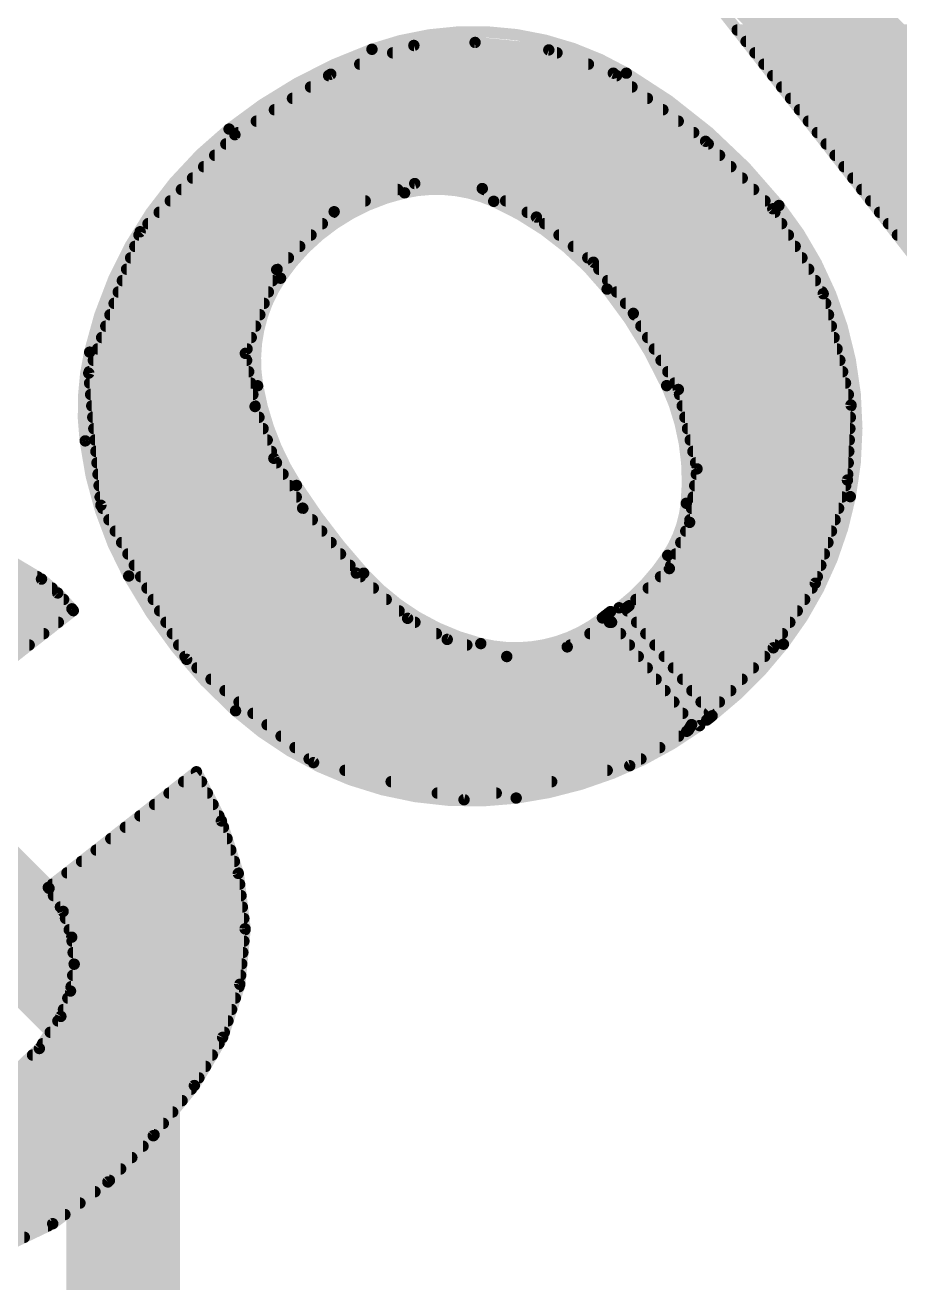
# Model space of a CAD drawing. Extents: x -0.1 to 20.3, y -11.4 to 28.1.
# Drawn here: x 12.685 to 14.635, y 14.478 to 17.283 of the extents above; entities that cross this region are included whole.
import ezdxf

# ---------------------------------------------------------------- set-up
doc = ezdxf.new("R2010")
doc.units = 0
doc.layers.add('1', color=12, linetype='CONTINUOUS')
doc.layers.add('22', color=40, linetype='CONTINUOUS')

msp = doc.modelspace()

# ---------------------------------------------------------------- linework, layer by layer
at = {"layer": '1', "const_width": 0.254}
for points in [[(17.145, 14.605), (11.89, 19.86)], [(12.9032, 15.0368), (9.89, 18.05)], [(12.9032, 2.3368), (12.9032, 15.0368)]]:
    msp.add_lwpolyline(points, dxfattribs=at)
at = {"layer": '1', "const_width": 0.127}
for points in [[(12.9667, 15.0368, 1), (12.8397, 15.0368)], [(12.8583, 14.9919, 1), (12.9481, 15.0817)]]:
    msp.add_lwpolyline(points, format="xyb", dxfattribs=at)
at = {"layer": '22', "const_width": 0.0254}
for points in [[(13.9719, 17.6565), (14.9602, 16.3915)], [(14.2723, 17.272), (14.8202, 17.272)], [(13.5513, 17.2376), (13.3662, 17.1735)], [(13.6878, 17.2443), (13.5513, 17.2376)], [(13.8523, 17.2278), (13.6878, 17.2443)], [(14.2921, 17.2466), (14.8401, 17.2466)], [(13.5041, 17.2212), (13.8704, 17.2212)], [(13.9961, 17.1758), (13.8523, 17.2278)], [(14.312, 17.2212), (14.8599, 17.2212)], [(13.4307, 17.1958), (13.9406, 17.1958)], [(14.3318, 17.1958), (14.8798, 17.1958)], [(13.3662, 17.1735), (13.1523, 17.0386)], [(13.3613, 17.1704), (14.0033, 17.1704)], [(14.2018, 17.0238), (13.9961, 17.1758)], [(14.3516, 17.1704), (14.8996, 17.1704)], [(13.321, 17.145), (14.0377, 17.145)], [(14.3715, 17.145), (14.9191, 17.145)], [(13.2807, 17.1196), (14.0721, 17.1196)], [(14.3913, 17.1196), (14.9371, 17.1196)], [(13.2405, 17.0942), (14.1065, 17.0942)], [(14.4112, 17.0942), (14.9566, 17.0942)], [(13.1599, 17.0434), (14.1753, 17.0434)], [(13.2002, 17.0688), (14.1409, 17.0688)], [(14.431, 17.0688), (14.9875, 17.0688)], [(14.4509, 17.0434), (15.0318, 17.0434)], [(13.1523, 17.0386), (12.9412, 16.8221)], [(13.1322, 17.018), (14.2076, 17.018)], [(14.3516, 16.8734), (14.2018, 17.0238)], [(14.4707, 17.018), (15.1247, 17.018)], [(13.1074, 16.9926), (14.2329, 16.9926)], [(14.4906, 16.9926), (15.7938, 16.9926)], [(13.0827, 16.9672), (14.2582, 16.9672)], [(14.5104, 16.9672), (15.7658, 16.9672)], [(13.0579, 16.9418), (14.2835, 16.9418)], [(13.3737, 16.8668), (13.5533, 16.9297)], [(13.5533, 16.9297), (13.7039, 16.9185)], [(14.5302, 16.9418), (15.7377, 16.9418)], [(13.0331, 16.9164), (13.5153, 16.9164)], [(13.7039, 16.9185), (13.8246, 16.8548)], [(13.7079, 16.9164), (14.3088, 16.9164)], [(14.5501, 16.9164), (15.701, 16.9164)], [(13.0083, 16.891), (13.4428, 16.891)], [(13.756, 16.891), (14.3341, 16.891)], [(14.4641, 16.6839), (14.3516, 16.8734)], [(14.5699, 16.891), (15.6614, 16.891)], [(12.9836, 16.8656), (13.3725, 16.8656)], [(13.2456, 16.7377), (13.3737, 16.8668)], [(13.8041, 16.8656), (14.3562, 16.8656)], [(13.8246, 16.8548), (13.9516, 16.7542)], [(14.5898, 16.8656), (15.6219, 16.8656)], [(12.9412, 16.8221), (12.8264, 16.5069)], [(12.9588, 16.8402), (13.3473, 16.8402)], [(13.843, 16.8402), (14.3713, 16.8402)], [(14.6096, 16.8402), (15.5698, 16.8402)], [(12.9293, 16.7894), (13.2969, 16.7894)], [(12.9385, 16.8148), (13.3221, 16.8148)], [(13.8751, 16.8148), (14.3864, 16.8148)], [(13.9071, 16.7894), (14.4015, 16.7894)], [(14.6295, 16.8148), (15.1461, 16.8148)], [(12.92, 16.764), (13.2717, 16.764)], [(13.9392, 16.764), (14.4165, 16.764)], [(12.9108, 16.7386), (13.2465, 16.7386)], [(13.1757, 16.5509), (13.2456, 16.7377)], [(13.9516, 16.7542), (14.0407, 16.6401)], [(13.9638, 16.7386), (14.4316, 16.7386)], [(12.9015, 16.7132), (13.2364, 16.7132)], [(13.9836, 16.7132), (14.4467, 16.7132)], [(12.8923, 16.6878), (13.2269, 16.6878)], [(14.0034, 16.6878), (14.4618, 16.6878)], [(14.5259, 16.4357), (14.4641, 16.6839)], [(12.883, 16.6624), (13.2174, 16.6624)], [(14.0233, 16.6624), (14.4694, 16.6624)], [(12.8738, 16.637), (13.2079, 16.637)], [(14.0407, 16.6401), (14.1411, 16.4703)], [(14.0426, 16.637), (14.4758, 16.637)], [(12.8645, 16.6116), (13.1984, 16.6116)], [(14.0576, 16.6116), (14.4821, 16.6116)], [(12.8553, 16.5862), (13.1889, 16.5862)], [(14.0726, 16.5862), (14.4884, 16.5862)], [(12.8461, 16.5608), (13.1794, 16.5608)], [(13.1973, 16.4324), (13.1757, 16.5509)], [(14.0876, 16.5608), (14.4948, 16.5608)], [(12.8276, 16.51), (13.1831, 16.51)], [(12.8368, 16.5354), (13.1785, 16.5354)], [(14.1026, 16.5354), (14.5011, 16.5354)], [(14.1177, 16.51), (14.5074, 16.51)], [(12.8264, 16.5069), (12.8536, 16.2122)], [(12.8285, 16.4846), (13.1878, 16.4846)], [(14.1327, 16.4846), (14.5137, 16.4846)], [(12.8308, 16.4592), (13.1924, 16.4592)], [(14.1411, 16.4703), (14.1827, 16.2933)], [(14.1437, 16.4592), (14.5201, 16.4592)], [(12.8332, 16.4338), (13.197, 16.4338)], [(13.2392, 16.3168), (13.1973, 16.4324)], [(14.1497, 16.4338), (14.5258, 16.4338)], [(14.5181, 16.2684), (14.5259, 16.4357)], [(12.8355, 16.4084), (13.206, 16.4084)], [(14.1557, 16.4084), (14.5246, 16.4084)], [(12.8378, 16.383), (13.2152, 16.383)], [(14.1616, 16.383), (14.5235, 16.383)], [(12.8402, 16.3576), (13.2244, 16.3576)], [(14.1676, 16.3576), (14.5223, 16.3576)], [(12.8425, 16.3322), (13.2337, 16.3322)], [(13.3034, 16.2058), (13.2392, 16.3168)], [(14.1736, 16.3322), (14.5211, 16.3322)], [(12.8449, 16.3068), (13.245, 16.3068)], [(14.1827, 16.2933), (14.1662, 16.1741)], [(14.1796, 16.3068), (14.5199, 16.3068)], [(12.8472, 16.2814), (13.2597, 16.2814)], [(12.8496, 16.256), (13.2744, 16.256)], [(14.1776, 16.256), (14.5142, 16.256)], [(14.1811, 16.2814), (14.5187, 16.2814)], [(14.4464, 16.0384), (14.5181, 16.2684)], [(12.8519, 16.2306), (13.2891, 16.2306)], [(14.1741, 16.2306), (14.5063, 16.2306)], [(12.8536, 16.2122), (13.0448, 15.8684)], [(12.8575, 16.2052), (13.3039, 16.2052)], [(13.4231, 16.0609), (13.3034, 16.2058)], [(14.1705, 16.2052), (14.4984, 16.2052)], [(12.8716, 16.1798), (13.3249, 16.1798)], [(14.1662, 16.1741), (14.121, 16.071)], [(14.167, 16.1798), (14.4905, 16.1798)], [(12.8857, 16.1544), (13.3458, 16.1544)], [(14.1576, 16.1544), (14.4825, 16.1544)], [(12.7212, 16.0475), (12.5928, 16.1237)], [(12.8999, 16.129), (13.3668, 16.129)], [(14.1465, 16.129), (14.4746, 16.129)], [(12.914, 16.1036), (13.3878, 16.1036)], [(14.1353, 16.1036), (14.4667, 16.1036)], [(12.9281, 16.0782), (13.4088, 16.0782)], [(13.5374, 15.9599), (13.4231, 16.0609)], [(14.121, 16.071), (14.0312, 15.988)], [(14.1242, 16.0782), (14.4588, 16.0782)], [(11.862, 16.0528), (12.7122, 16.0528)], [(12.7573, 16.0166), (12.7212, 16.0475)], [(12.9422, 16.0528), (13.4322, 16.0528)], [(14.1013, 16.0528), (14.4509, 16.0528)], [(14.3527, 15.8942), (14.4464, 16.0384)], [(11.8258, 16.0274), (12.7447, 16.0274)], [(12.789, 15.9812), (12.7573, 16.0166)], [(12.9564, 16.0274), (13.461, 16.0274)], [(14.0739, 16.0274), (14.4392, 16.0274)], [(11.7685, 15.9766), (12.7913, 15.9766)], [(11.7972, 16.002), (12.7704, 16.002)], [(12.4719, 15.7271), (12.7921, 15.9773)], [(12.7921, 15.9773), (12.789, 15.9812)], [(12.9705, 16.002), (13.4897, 16.002)], [(12.9846, 15.9766), (13.5185, 15.9766)], [(14.009, 15.9834), (14.2044, 15.7332)], [(14.0312, 15.988), (14.0232, 15.9818)], [(14.0232, 15.9818), (14.2101, 15.7506)], [(14.0274, 15.9766), (14.4062, 15.9766)], [(14.0464, 16.002), (14.4227, 16.002)], [(11.7399, 15.9512), (12.7588, 15.9512)], [(12.9987, 15.9512), (13.5538, 15.9512)], [(13.6257, 15.9129), (13.5374, 15.9599)], [(13.9908, 15.9531), (13.8933, 15.8963)], [(13.9898, 15.975), (13.9718, 15.9609)], [(13.9875, 15.9512), (13.9923, 15.9512)], [(14.1884, 15.7208), (13.9898, 15.975)], [(14.1706, 15.7229), (13.9908, 15.9531)], [(14.0479, 15.9512), (14.3897, 15.9512)], [(11.7118, 15.9258), (12.7262, 15.9258)], [(13.0129, 15.9258), (13.6015, 15.9258)], [(13.9439, 15.9258), (14.0121, 15.9258)], [(14.0685, 15.9258), (14.3732, 15.9258)], [(11.6891, 15.9004), (12.6937, 15.9004)], [(13.027, 15.9004), (13.6695, 15.9004)], [(13.7585, 15.8748), (13.6257, 15.9129)], [(13.8933, 15.8963), (13.7585, 15.8748)], [(13.9002, 15.9004), (14.032, 15.9004)], [(14.089, 15.9004), (14.3567, 15.9004)], [(14.2101, 15.7506), (14.3527, 15.8942)], [(13.0411, 15.875), (13.758, 15.875)], [(13.0448, 15.8684), (13.3278, 15.6383)], [(13.7595, 15.875), (14.0518, 15.875)], [(14.1096, 15.875), (14.3336, 15.875)], [(13.0679, 15.8496), (14.0717, 15.8496)], [(14.1301, 15.8496), (14.3084, 15.8496)], [(13.0992, 15.8242), (14.0915, 15.8242)], [(14.1506, 15.8242), (14.2831, 15.8242)], [(13.1304, 15.7988), (14.1113, 15.7988)], [(14.1712, 15.7988), (14.2579, 15.7988)], [(13.1616, 15.7734), (14.1312, 15.7734)], [(14.1917, 15.7734), (14.2327, 15.7734)], [(13.1928, 15.748), (14.151, 15.748)], [(14.1637, 15.7112), (14.1706, 15.7229)], [(14.2044, 15.7332), (14.2164, 15.7426)], [(13.2241, 15.7226), (14.1704, 15.7226)], [(13.2553, 15.6972), (14.1417, 15.6972)], [(14.0327, 15.6313), (14.1597, 15.708)], [(14.1597, 15.708), (14.1637, 15.7112)], [(13.2865, 15.6718), (14.0997, 15.6718)], [(13.3178, 15.6464), (14.0577, 15.6464)], [(13.0666, 15.6178), (12.7363, 15.3598)], [(13.1223, 15.5081), (13.0666, 15.6178)], [(13.3278, 15.6383), (13.6633, 15.5555)], [(13.3978, 15.621), (13.9825, 15.621)], [(13.6633, 15.5555), (14.0327, 15.6313)], [(13.0381, 15.5956), (13.0779, 15.5956)], [(13.5007, 15.5956), (13.8587, 15.5956)], [(13.0056, 15.5702), (13.0908, 15.5702)], [(13.6036, 15.5702), (13.735, 15.5702)], [(12.9731, 15.5448), (13.1037, 15.5448)], [(12.9406, 15.5194), (13.1166, 15.5194)], [(13.1599, 15.391), (13.1223, 15.5081)], [(12.9081, 15.494), (13.1268, 15.494)], [(12.843, 15.4432), (13.1431, 15.4432)], [(12.8756, 15.4686), (13.135, 15.4686)], [(12.8105, 15.4178), (13.1513, 15.4178)], [(12.778, 15.3924), (13.1595, 15.3924)], [(13.1751, 15.2676), (13.1599, 15.391)], [(12.7363, 15.3598), (12.7379, 15.3579)], [(12.7455, 15.367), (13.1629, 15.367)], [(12.7379, 15.3579), (12.7694, 15.3063)], [(12.7478, 15.3416), (13.166, 15.3416)], [(12.7633, 15.3162), (13.1691, 15.3162)], [(12.7694, 15.3063), (12.7885, 15.2489)], [(12.7746, 15.2908), (13.1723, 15.2908)], [(12.783, 15.2654), (13.1749, 15.2654)], [(12.7885, 15.2489), (12.7941, 15.1887)], [(13.1633, 15.1437), (13.1751, 15.2676)], [(12.7893, 15.24), (13.1725, 15.24)], [(12.7917, 15.2146), (13.1701, 15.2146)], [(12.7941, 15.1887), (12.7858, 15.1288)], [(12.7907, 15.1638), (13.1652, 15.1638)], [(12.794, 15.1892), (13.1676, 15.1892)], [(12.7872, 15.1384), (13.1616, 15.1384)], [(13.125, 15.0254), (13.1633, 15.1437)], [(12.7858, 15.1288), (12.7643, 15.0723)], [(12.7798, 15.113), (13.1533, 15.113)], [(12.7701, 15.0876), (13.1451, 15.0876)], [(12.7643, 15.0723), (12.7164, 15.0006)], [(12.7576, 15.0622), (13.1369, 15.0622)], [(12.7406, 15.0368), (13.1287, 15.0368)], [(13.062, 14.9181), (13.125, 15.0254)], [(12.7164, 15.0006), (12.6541, 14.941)], [(12.7236, 15.0114), (13.1168, 15.0114)], [(12.7012, 14.986), (13.1019, 14.986)], [(12.6746, 14.9606), (13.087, 14.9606)], [(12.6069, 14.9098), (13.0552, 14.9098)], [(12.6453, 14.9352), (13.0721, 14.9352)], [(12.9705, 14.8061), (13.062, 14.9181)], [(12.5632, 14.8844), (13.0345, 14.8844)], [(12.5101, 14.859), (13.0137, 14.859)], [(11.689, 14.8336), (12.9929, 14.8336)], [(11.7101, 14.8082), (12.9722, 14.8082)], [(12.8691, 14.7029), (12.9705, 14.8061)], [(11.7312, 14.7828), (12.9476, 14.7828)], [(11.7523, 14.7574), (12.9226, 14.7574)], [(11.7763, 14.732), (12.8977, 14.732)], [(11.8059, 14.7066), (12.8727, 14.7066)], [(12.7461, 14.6098), (12.8691, 14.7029)], [(11.8354, 14.6812), (12.8404, 14.6812)], [(11.8649, 14.6558), (12.8069, 14.6558)], [(11.9011, 14.6304), (12.7733, 14.6304)], [(11.9456, 14.605), (12.736, 14.605)], [(12.607, 14.5433), (12.7461, 14.6098)], [(11.9901, 14.5796), (12.6829, 14.5796)]]:
    msp.add_lwpolyline(points, dxfattribs=at)
at = {"layer": '22'}
for points, const_width in [([(14.0251, 17.1758, 0.2224), (13.458, 17.2291)], 0.0254), ([(14.2723, 17.2784, 1), (14.2723, 17.2657)], 0.0127), ([(13.551, 17.2439, 1), (13.5517, 17.2312)], 0.0127), ([(13.5534, 17.2316, 1), (13.5493, 17.2436)], 0.0127), ([(13.6885, 17.2506, 1), (13.6872, 17.238)], 0.0127), ([(13.6881, 17.238, 1), (13.6875, 17.2507)], 0.0127), ([(14.2921, 17.253, 1), (14.2921, 17.2402)], 0.0127), ([(13.458, 17.2291, 0.083), (13.1394, 17.0511)], 0.0254), ([(13.4558, 17.2351, 1), (13.4601, 17.2231)], 0.0127), ([(13.4601, 17.2231, 1), (13.4558, 17.2351)], 0.0127), ([(13.5041, 17.2276, 1), (13.5041, 17.2148)], 0.0127), ([(13.8544, 17.2337, 1), (13.8501, 17.2218)], 0.0127), ([(13.8516, 17.2214, 1), (13.8529, 17.2341)], 0.0127), ([(13.8704, 17.2148, 1), (13.8704, 17.2276)], 0.0127), ([(14.312, 17.2276, 1), (14.312, 17.2148)], 0.0127), ([(13.4307, 17.2022, 1), (13.4307, 17.1895)], 0.0127), ([(13.9406, 17.1895, 1), (13.9406, 17.2022)], 0.0127), ([(14.3318, 17.2022, 1), (14.3318, 17.1895)], 0.0127), ([(13.3613, 17.1768, 1), (13.3613, 17.164)], 0.0127), ([(13.3641, 17.1795, 1), (13.3682, 17.1675)], 0.0127), ([(13.3695, 17.1681, 1), (13.3628, 17.1788)], 0.0127), ([(13.9998, 17.1809, 1), (13.9923, 17.1707)], 0.0127), ([(13.9939, 17.1698, 1), (13.9982, 17.1817)], 0.0127), ([(14.0033, 17.164, 1), (14.0033, 17.1768)], 0.0127), ([(14.3652, 16.8807, 0.092), (14.0251, 17.1758)], 0.0254), ([(14.0283, 17.1813, 1), (14.0219, 17.1704)], 0.0127), ([(14.0219, 17.1704, 1), (14.0283, 17.1813)], 0.0127), ([(14.3516, 17.1768, 1), (14.3516, 17.164)], 0.0127), ([(13.321, 17.1514, 1), (13.321, 17.1386)], 0.0127), ([(14.0377, 17.1386, 1), (14.0377, 17.1514)], 0.0127), ([(14.3715, 17.1514, 1), (14.3715, 17.1386)], 0.0127), ([(13.2807, 17.126, 1), (13.2807, 17.1133)], 0.0127), ([(14.0721, 17.1133, 1), (14.0721, 17.126)], 0.0127), ([(14.3913, 17.126, 1), (14.3913, 17.1133)], 0.0127), ([(13.2405, 17.1006, 1), (13.2405, 17.0878)], 0.0127), ([(14.1065, 17.0878, 1), (14.1065, 17.1006)], 0.0127), ([(14.4112, 17.1006, 1), (14.4112, 17.0878)], 0.0127), ([(13.1394, 17.0511, 0.1703), (12.8285, 16.5537)], 0.0254), ([(13.1354, 17.0561, 1), (13.1434, 17.0462)], 0.0127), ([(13.1434, 17.0462, 1), (13.1354, 17.0561)], 0.0127), ([(13.1599, 17.0498, 1), (13.1599, 17.0371)], 0.0127), ([(13.2002, 17.0752, 1), (13.2002, 17.0624)], 0.0127), ([(14.1409, 17.0624, 1), (14.1409, 17.0752)], 0.0127), ([(14.1753, 17.0371, 1), (14.1753, 17.0498)], 0.0127), ([(14.431, 17.0752, 1), (14.431, 17.0624)], 0.0127), ([(14.4509, 17.0498, 1), (14.4509, 17.0371)], 0.0127), ([(13.1322, 17.0244, 1), (13.1322, 17.0116)], 0.0127), ([(13.1489, 17.044, 1), (13.1557, 17.0333)], 0.0127), ([(13.1569, 17.0342, 1), (13.1478, 17.0431)], 0.0127), ([(14.2063, 17.0283, 1), (14.1973, 17.0193)], 0.0127), ([(14.1981, 17.0187, 1), (14.2056, 17.0289)], 0.0127), ([(14.2076, 17.0116, 1), (14.2076, 17.0244)], 0.0127), ([(14.4707, 17.0244, 1), (14.4707, 17.0116)], 0.0127), ([(13.1074, 16.999, 1), (13.1074, 16.9862)], 0.0127), ([(14.2329, 16.9862, 1), (14.2329, 16.999)], 0.0127), ([(14.4906, 16.999, 1), (14.4906, 16.9862)], 0.0127), ([(13.0827, 16.9736, 1), (13.0827, 16.9609)], 0.0127), ([(14.2582, 16.9609, 1), (14.2582, 16.9736)], 0.0127), ([(14.5104, 16.9736, 1), (14.5104, 16.9609)], 0.0127), ([(13.0579, 16.9482, 1), (13.0579, 16.9354)], 0.0127), ([(13.5538, 16.936, 1), (13.5528, 16.9234)], 0.0127), ([(13.5554, 16.9237, 1), (13.5512, 16.9357)], 0.0127), ([(14.2835, 16.9354, 1), (14.2835, 16.9482)], 0.0127), ([(14.5302, 16.9482, 1), (14.5302, 16.9354)], 0.0127), ([(13.0331, 16.9228, 1), (13.0331, 16.91)], 0.0127), ([(13.5308, 16.909, 0.1897), (13.2542, 16.7186)], 0.0254), ([(13.5153, 16.91, 1), (13.5153, 16.9228)], 0.0127), ([(13.7294, 16.89, 0.1633), (13.5308, 16.909)], 0.0254), ([(13.5294, 16.9151, 1), (13.5322, 16.9028)], 0.0127), ([(13.5322, 16.9028, 1), (13.5294, 16.9151)], 0.0127), ([(13.7069, 16.9241, 1), (13.701, 16.9128)], 0.0127), ([(13.7079, 16.9228, 1), (13.7079, 16.91)], 0.0127), ([(13.7035, 16.9121, 1), (13.7044, 16.9248)], 0.0127), ([(14.3088, 16.91, 1), (14.3088, 16.9228)], 0.0127), ([(14.5501, 16.9228, 1), (14.5501, 16.91)], 0.0127), ([(13.0083, 16.8974, 1), (13.0083, 16.8847)], 0.0127), ([(13.4428, 16.8847, 1), (13.4428, 16.8974)], 0.0127), ([(13.9823, 16.6943, 0.1204), (13.7294, 16.89)], 0.0254), ([(13.732, 16.8958, 1), (13.7268, 16.8842)], 0.0127), ([(13.7268, 16.8842, 1), (13.732, 16.8958)], 0.0127), ([(13.756, 16.8974, 1), (13.756, 16.8847)], 0.0127), ([(14.3341, 16.8847, 1), (14.3341, 16.8974)], 0.0127), ([(14.3571, 16.8766, 1), (14.3462, 16.8701)], 0.0127), ([(14.5244, 16.2314, 0.2195), (14.3652, 16.8807)], 0.0254), ([(14.3702, 16.8846, 1), (14.3602, 16.8767)], 0.0127), ([(14.3602, 16.8767, 1), (14.3702, 16.8846)], 0.0127), ([(14.5699, 16.8974, 1), (14.5699, 16.8847)], 0.0127), ([(12.9836, 16.872, 1), (12.9836, 16.8592)], 0.0127), ([(13.3716, 16.8728, 1), (13.3758, 16.8608)], 0.0127), ([(13.3782, 16.8623, 1), (13.3692, 16.8712)], 0.0127), ([(13.3725, 16.8592, 1), (13.3725, 16.872)], 0.0127), ([(13.8041, 16.872, 1), (13.8041, 16.8592)], 0.0127), ([(13.8286, 16.8598, 1), (13.8207, 16.8498)], 0.0127), ([(13.8217, 16.8492, 1), (13.8276, 16.8604)], 0.0127), ([(14.3471, 16.8689, 1), (14.3561, 16.8778)], 0.0127), ([(14.3562, 16.8592, 1), (14.3562, 16.872)], 0.0127), ([(14.5898, 16.872, 1), (14.5898, 16.8592)], 0.0127), ([(12.9366, 16.8266, 1), (12.9457, 16.8177)], 0.0127), ([(12.9471, 16.82, 1), (12.9352, 16.8243)], 0.0127), ([(12.9588, 16.8466, 1), (12.9588, 16.8338)], 0.0127), ([(13.3473, 16.8338, 1), (13.3473, 16.8466)], 0.0127), ([(13.843, 16.8466, 1), (13.843, 16.8338)], 0.0127), ([(14.3713, 16.8338, 1), (14.3713, 16.8466)], 0.0127), ([(14.6096, 16.8466, 1), (14.6096, 16.8338)], 0.0127), ([(12.9293, 16.7958, 1), (12.9293, 16.783)], 0.0127), ([(12.9385, 16.8212, 1), (12.9385, 16.8085)], 0.0127), ([(13.2969, 16.783, 1), (13.2969, 16.7958)], 0.0127), ([(13.3221, 16.8085, 1), (13.3221, 16.8212)], 0.0127), ([(13.8751, 16.8212, 1), (13.8751, 16.8085)], 0.0127), ([(13.9071, 16.7958, 1), (13.9071, 16.783)], 0.0127), ([(14.3864, 16.8085, 1), (14.3864, 16.8212)], 0.0127), ([(14.4015, 16.783, 1), (14.4015, 16.7958)], 0.0127), ([(14.6295, 16.8212, 1), (14.6295, 16.8085)], 0.0127), ([(12.92, 16.7704, 1), (12.92, 16.7576)], 0.0127), ([(13.2717, 16.7576, 1), (13.2717, 16.7704)], 0.0127), ([(13.9392, 16.7704, 1), (13.9392, 16.7576)], 0.0127), ([(14.4165, 16.7576, 1), (14.4165, 16.7704)], 0.0127), ([(12.9108, 16.745, 1), (12.9108, 16.7323)], 0.0127), ([(13.2411, 16.7421, 1), (13.2501, 16.7332)], 0.0127), ([(13.2515, 16.7354, 1), (13.2397, 16.7399)], 0.0127), ([(13.2465, 16.7323, 1), (13.2465, 16.745)], 0.0127), ([(13.9566, 16.7581, 1), (13.9466, 16.7503)], 0.0127), ([(13.9476, 16.7492, 1), (13.9555, 16.7592)], 0.0127), ([(13.9638, 16.745, 1), (13.9638, 16.7323)], 0.0127), ([(14.4316, 16.7323, 1), (14.4316, 16.745)], 0.0127), ([(12.9015, 16.7196, 1), (12.9015, 16.7068)], 0.0127), ([(13.2542, 16.7186, 0.1942), (13.203, 16.4787)], 0.0254), ([(13.2364, 16.7068, 1), (13.2364, 16.7196)], 0.0127), ([(13.2489, 16.7221, 1), (13.2594, 16.715)], 0.0127), ([(13.2594, 16.715, 1), (13.2489, 16.7221)], 0.0127), ([(13.9836, 16.7196, 1), (13.9836, 16.7068)], 0.0127), ([(14.4467, 16.7068, 1), (14.4467, 16.7196)], 0.0127), ([(12.8923, 16.6942, 1), (12.8923, 16.6814)], 0.0127), ([(13.2269, 16.6814, 1), (13.2269, 16.6942)], 0.0127), ([(14.115, 16.4789, 0.0602), (13.9823, 16.6943)], 0.0254), ([(13.9872, 16.6982, 1), (13.9773, 16.6903)], 0.0127), ([(13.9773, 16.6903, 1), (13.9872, 16.6982)], 0.0127), ([(14.0034, 16.6942, 1), (14.0034, 16.6814)], 0.0127), ([(14.4702, 16.6855, 1), (14.4579, 16.6824)], 0.0127), ([(14.4586, 16.6807, 1), (14.4695, 16.6872)], 0.0127), ([(14.4618, 16.6814, 1), (14.4618, 16.6942)], 0.0127), ([(12.883, 16.6688, 1), (12.883, 16.6561)], 0.0127), ([(13.2174, 16.6561, 1), (13.2174, 16.6688)], 0.0127), ([(14.0233, 16.6688, 1), (14.0233, 16.6561)], 0.0127), ([(14.4694, 16.6561, 1), (14.4694, 16.6688)], 0.0127), ([(12.8738, 16.6434, 1), (12.8738, 16.6306)], 0.0127), ([(13.2079, 16.6306, 1), (13.2079, 16.6434)], 0.0127), ([(14.0462, 16.6433, 1), (14.0353, 16.6369)], 0.0127), ([(14.0357, 16.6362, 1), (14.0457, 16.644)], 0.0127), ([(14.0426, 16.6434, 1), (14.0426, 16.6306)], 0.0127), ([(14.4758, 16.6306, 1), (14.4758, 16.6434)], 0.0127), ([(12.8645, 16.618, 1), (12.8645, 16.6052)], 0.0127), ([(13.1984, 16.6052, 1), (13.1984, 16.618)], 0.0127), ([(14.0576, 16.618, 1), (14.0576, 16.6052)], 0.0127), ([(14.4821, 16.6052, 1), (14.4821, 16.618)], 0.0127), ([(12.8553, 16.5926, 1), (12.8553, 16.5799)], 0.0127), ([(13.1889, 16.5799, 1), (13.1889, 16.5926)], 0.0127), ([(14.0726, 16.5926, 1), (14.0726, 16.5799)], 0.0127), ([(14.4884, 16.5799, 1), (14.4884, 16.5926)], 0.0127), ([(12.8285, 16.5537, 0.0859), (12.8187, 16.3558)], 0.0254), ([(12.8224, 16.5551, 1), (12.8347, 16.5523)], 0.0127), ([(12.8347, 16.5523, 1), (12.8224, 16.5551)], 0.0127), ([(12.8461, 16.5672, 1), (12.8461, 16.5544)], 0.0127), ([(13.1819, 16.552, 1), (13.1694, 16.5498)], 0.0127), ([(13.1697, 16.5531, 1), (13.1816, 16.5487)], 0.0127), ([(13.1794, 16.5544, 1), (13.1794, 16.5672)], 0.0127), ([(14.0876, 16.5672, 1), (14.0876, 16.5544)], 0.0127), ([(14.4948, 16.5544, 1), (14.4948, 16.5672)], 0.0127), ([(12.8276, 16.5164, 1), (12.8276, 16.5037)], 0.0127), ([(12.8368, 16.5418, 1), (12.8368, 16.529)], 0.0127), ([(13.1785, 16.529, 1), (13.1785, 16.5418)], 0.0127), ([(13.1831, 16.5037, 1), (13.1831, 16.5164)], 0.0127), ([(14.1026, 16.5418, 1), (14.1026, 16.529)], 0.0127), ([(14.1177, 16.5164, 1), (14.1177, 16.5037)], 0.0127), ([(14.5011, 16.529, 1), (14.5011, 16.5418)], 0.0127), ([(14.5074, 16.5037, 1), (14.5074, 16.5164)], 0.0127), ([(12.8328, 16.5074, 1), (12.8201, 16.5063)], 0.0127), ([(12.8205, 16.509, 1), (12.8324, 16.5047)], 0.0127), ([(12.8285, 16.491, 1), (12.8285, 16.4782)], 0.0127), ([(13.1878, 16.4782, 1), (13.1878, 16.491)], 0.0127), ([(14.1327, 16.491, 1), (14.1327, 16.4782)], 0.0127), ([(14.5137, 16.4782, 1), (14.5137, 16.491)], 0.0127), ([(12.8308, 16.4656, 1), (12.8308, 16.4528)], 0.0127), ([(13.1924, 16.4528, 1), (13.1924, 16.4656)], 0.0127), ([(13.203, 16.4787, 0.0995), (13.2897, 16.2563)], 0.0254), ([(13.2092, 16.4798, 1), (13.1967, 16.4776)], 0.0127), ([(13.1967, 16.4776, 1), (13.2092, 16.4798)], 0.0127), ([(14.1588, 16.2166, 0.1342), (14.115, 16.4789)], 0.0254), ([(14.1207, 16.4816, 1), (14.1092, 16.4763)], 0.0127), ([(14.1092, 16.4763, 1), (14.1207, 16.4816)], 0.0127), ([(14.1473, 16.4718, 1), (14.1349, 16.4689)], 0.0127), ([(14.1357, 16.4671, 1), (14.1466, 16.4736)], 0.0127), ([(14.1437, 16.4656, 1), (14.1437, 16.4528)], 0.0127), ([(14.5201, 16.4528, 1), (14.5201, 16.4656)], 0.0127), ([(12.8332, 16.4402, 1), (12.8332, 16.4275)], 0.0127), ([(13.2033, 16.4346, 1), (13.1913, 16.4302)], 0.0127), ([(13.191, 16.4313, 1), (13.2035, 16.4335)], 0.0127), ([(13.197, 16.4275, 1), (13.197, 16.4402)], 0.0127), ([(14.1497, 16.4402, 1), (14.1497, 16.4275)], 0.0127), ([(14.5323, 16.4354, 1), (14.5196, 16.436)], 0.0127), ([(14.5198, 16.4341, 1), (14.5321, 16.4372)], 0.0127), ([(14.5258, 16.4275, 1), (14.5258, 16.4402)], 0.0127), ([(12.8355, 16.4148, 1), (12.8355, 16.402)], 0.0127), ([(13.206, 16.402, 1), (13.206, 16.4148)], 0.0127), ([(14.1557, 16.4148, 1), (14.1557, 16.402)], 0.0127), ([(14.5246, 16.402, 1), (14.5246, 16.4148)], 0.0127), ([(12.8378, 16.3894, 1), (12.8378, 16.3766)], 0.0127), ([(13.2152, 16.3766, 1), (13.2152, 16.3894)], 0.0127), ([(14.1616, 16.3894, 1), (14.1616, 16.3766)], 0.0127), ([(14.5235, 16.3766, 1), (14.5235, 16.3894)], 0.0127), ([(12.8187, 16.3558, 0.0949), (12.9156, 16.0543)], 0.0254), ([(12.825, 16.3566, 1), (12.8124, 16.355)], 0.0127), ([(12.8124, 16.355, 1), (12.825, 16.3565)], 0.0127), ([(12.8402, 16.364, 1), (12.8402, 16.3513)], 0.0127), ([(13.2244, 16.3513, 1), (13.2244, 16.364)], 0.0127), ([(14.1676, 16.364, 1), (14.1676, 16.3513)], 0.0127), ([(14.5223, 16.3513, 1), (14.5223, 16.364)], 0.0127), ([(12.8425, 16.3386, 1), (12.8425, 16.3258)], 0.0127), ([(13.2447, 16.32, 1), (13.2337, 16.3136)], 0.0127), ([(13.2333, 16.3147, 1), (13.2452, 16.319)], 0.0127), ([(13.2337, 16.3258, 1), (13.2337, 16.3386)], 0.0127), ([(14.1736, 16.3386, 1), (14.1736, 16.3258)], 0.0127), ([(14.5211, 16.3258, 1), (14.5211, 16.3386)], 0.0127), ([(12.8449, 16.3132, 1), (12.8449, 16.3004)], 0.0127), ([(13.245, 16.3004, 1), (13.245, 16.3132)], 0.0127), ([(14.1796, 16.3132, 1), (14.1796, 16.3004)], 0.0127), ([(14.189, 16.2924, 1), (14.1764, 16.2942)], 0.0127), ([(14.1765, 16.2919, 1), (14.1889, 16.2948)], 0.0127), ([(14.5199, 16.3004, 1), (14.5199, 16.3132)], 0.0127), ([(12.8472, 16.2878, 1), (12.8472, 16.2751)], 0.0127), ([(12.8496, 16.2624, 1), (12.8496, 16.2496)], 0.0127), ([(13.2597, 16.2751, 1), (13.2597, 16.2878)], 0.0127), ([(13.2744, 16.2496, 1), (13.2744, 16.2624)], 0.0127), ([(13.295, 16.2598, 1), (13.2843, 16.2529)], 0.0127), ([(13.2897, 16.2563, 0.0416), (13.4394, 16.0606)], 0.0254), ([(14.1776, 16.2624, 1), (14.1776, 16.2496)], 0.0127), ([(14.1811, 16.2878, 1), (14.1811, 16.2751)], 0.0127), ([(14.5117, 16.2687, 1), (14.5244, 16.2681)], 0.0127), ([(14.5241, 16.2665, 1), (14.512, 16.2703)], 0.0127), ([(14.5142, 16.2496, 1), (14.5142, 16.2624)], 0.0127), ([(14.5187, 16.2751, 1), (14.5187, 16.2878)], 0.0127), ([(12.8519, 16.237, 1), (12.8519, 16.2242)], 0.0127), ([(13.2843, 16.2529, 1), (13.295, 16.2598)], 0.0127), ([(13.2891, 16.2242, 1), (13.2891, 16.237)], 0.0127), ([(14.1741, 16.237, 1), (14.1741, 16.2242)], 0.0127), ([(14.3754, 15.9023, 0.1172), (14.5244, 16.2314)], 0.0254), ([(14.5063, 16.2242, 1), (14.5063, 16.237)], 0.0127), ([(14.5306, 16.2302, 1), (14.5181, 16.2326)], 0.0127), ([(12.8591, 16.2153, 1), (12.848, 16.2091)], 0.0127), ([(12.8473, 16.2116, 1), (12.8599, 16.2128)], 0.0127), ([(12.8575, 16.2116, 1), (12.8575, 16.1989)], 0.0127), ([(13.3083, 16.2098, 1), (13.2985, 16.2017)], 0.0127), ([(13.2979, 16.2026, 1), (13.3089, 16.209)], 0.0127), ([(13.3039, 16.1989, 1), (13.3039, 16.2116)], 0.0127), ([(14.1174, 16.1004, 0.1209), (14.1588, 16.2166)], 0.0254), ([(14.1525, 16.2172, 1), (14.1651, 16.216)], 0.0127), ([(14.1651, 16.216, 1), (14.1525, 16.2172)], 0.0127), ([(14.1705, 16.2116, 1), (14.1705, 16.1989)], 0.0127), ([(14.4984, 16.1989, 1), (14.4984, 16.2116)], 0.0127), ([(14.5181, 16.2326, 1), (14.5306, 16.2302)], 0.0127), ([(12.8716, 16.1862, 1), (12.8716, 16.1734)], 0.0127), ([(13.3249, 16.1734, 1), (13.3249, 16.1862)], 0.0127), ([(14.1721, 16.1715, 1), (14.1604, 16.1766)], 0.0127), ([(14.167, 16.1862, 1), (14.167, 16.1734)], 0.0127), ([(14.4905, 16.1734, 1), (14.4905, 16.1862)], 0.0127), ([(12.8857, 16.1608, 1), (12.8857, 16.1481)], 0.0127), ([(13.3458, 16.1481, 1), (13.3458, 16.1608)], 0.0127), ([(14.1576, 16.1608, 1), (14.1576, 16.1481)], 0.0127), ([(14.1599, 16.1749, 1), (14.1725, 16.1732)], 0.0127), ([(14.4825, 16.1481, 1), (14.4825, 16.1608)], 0.0127), ([(12.8999, 16.1354, 1), (12.8999, 16.1227)], 0.0127), ([(13.3668, 16.1227, 1), (13.3668, 16.1354)], 0.0127), ([(14.1465, 16.1354, 1), (14.1465, 16.1227)], 0.0127), ([(14.4746, 16.1227, 1), (14.4746, 16.1354)], 0.0127), ([(12.914, 16.11, 1), (12.914, 16.0972)], 0.0127), ([(13.3878, 16.0972, 1), (13.3878, 16.11)], 0.0127), ([(14.009, 15.9834, 0.0828), (14.1174, 16.1004)], 0.0254), ([(14.1121, 16.1039, 1), (14.1227, 16.0969)], 0.0127), ([(14.1227, 16.0969, 1), (14.1121, 16.1039)], 0.0127), ([(14.1353, 16.11, 1), (14.1353, 16.0972)], 0.0127), ([(14.4667, 16.0972, 1), (14.4667, 16.11)], 0.0127), ([(12.9281, 16.0846, 1), (12.9281, 16.0719)], 0.0127), ([(13.4088, 16.0719, 1), (13.4088, 16.0846)], 0.0127), ([(13.4273, 16.0656, 1), (13.4189, 16.0561)], 0.0127), ([(13.4394, 16.0606, 0.1478), (13.7006, 15.9037)], 0.0254), ([(13.4441, 16.0649, 1), (13.4347, 16.0564)], 0.0127), ([(14.1152, 16.0735, 1), (14.1268, 16.0684)], 0.0127), ([(14.1253, 16.0663, 1), (14.1167, 16.0757)], 0.0127), ([(14.1242, 16.0846, 1), (14.1242, 16.0719)], 0.0127), ([(14.4588, 16.0719, 1), (14.4588, 16.0846)], 0.0127), ([(12.7122, 16.0465, 1), (12.7122, 16.0592)], 0.0127), ([(12.7253, 16.0523, 1), (12.717, 16.0426)], 0.0127), ([(12.7179, 16.042, 1), (12.7244, 16.0529)], 0.0127), ([(12.9156, 16.0543, 0.0851), (13.1538, 15.7538)], 0.0254), ([(12.9212, 16.0574, 1), (12.9101, 16.0513)], 0.0127), ([(12.9101, 16.0513, 1), (12.9212, 16.0574)], 0.0127), ([(12.9422, 16.0592, 1), (12.9422, 16.0465)], 0.0127), ([(13.4182, 16.0568, 1), (13.428, 16.0649)], 0.0127), ([(13.4322, 16.0465, 1), (13.4322, 16.0592)], 0.0127), ([(13.4347, 16.0564, 1), (13.4441, 16.0649)], 0.0127), ([(14.1013, 16.0592, 1), (14.1013, 16.0465)], 0.0127), ([(14.4403, 16.0403, 1), (14.4524, 16.0365)], 0.0127), ([(14.4517, 16.0349, 1), (14.441, 16.0418)], 0.0127), ([(14.4509, 16.0465, 1), (14.4509, 16.0592)], 0.0127), ([(12.7447, 16.021, 1), (12.7447, 16.0338)], 0.0127), ([(12.762, 16.0208, 1), (12.7526, 16.0124)], 0.0127), ([(12.7532, 16.0118, 1), (12.7614, 16.0214)], 0.0127), ([(12.9564, 16.0338, 1), (12.9564, 16.021)], 0.0127), ([(13.461, 16.021, 1), (13.461, 16.0338)], 0.0127), ([(14.0739, 16.0338, 1), (14.0739, 16.021)], 0.0127), ([(14.4392, 16.021, 1), (14.4392, 16.0338)], 0.0127), ([(12.7704, 15.9957, 1), (12.7704, 16.0084)], 0.0127), ([(12.794, 15.9851, 1), (12.784, 15.9773)], 0.0127), ([(12.7843, 15.977, 1), (12.7938, 15.9854)], 0.0127), ([(12.796, 15.9723, 1), (12.7882, 15.9823)], 0.0127), ([(12.7913, 15.9703, 1), (12.7913, 15.983)], 0.0127), ([(12.9705, 16.0084, 1), (12.9705, 15.9957)], 0.0127), ([(12.9846, 15.983, 1), (12.9846, 15.9703)], 0.0127), ([(13.4897, 15.9957, 1), (13.4897, 16.0084)], 0.0127), ([(13.5185, 15.9703, 1), (13.5185, 15.983)], 0.0127), ([(14.0051, 15.9885, 1), (14.0128, 15.9784)], 0.0127), ([(14.014, 15.9874, 1), (14.004, 15.9795)], 0.0127), ([(14.0282, 15.9858, 1), (14.0183, 15.9778)], 0.0127), ([(14.0193, 15.9868, 1), (14.0271, 15.9768)], 0.0127), ([(14.0274, 15.983, 1), (14.0274, 15.9703)], 0.0127), ([(14.0269, 15.9926, 1), (14.0355, 15.9833)], 0.0127), ([(14.0351, 15.983, 1), (14.0273, 15.993)], 0.0127), ([(14.0464, 16.0084, 1), (14.0464, 15.9957)], 0.0127), ([(14.4062, 15.9703, 1), (14.4062, 15.983)], 0.0127), ([(14.4227, 15.9957, 1), (14.4227, 16.0084)], 0.0127), ([(12.7588, 15.9449, 1), (12.7588, 15.9575)], 0.0127), ([(12.7871, 15.9734, 1), (12.7971, 15.9812)], 0.0127), ([(12.9987, 15.9575, 1), (12.9987, 15.9449)], 0.0127), ([(13.5404, 15.9655, 1), (13.5344, 15.9543)], 0.0127), ([(13.5332, 15.9552, 1), (13.5416, 15.9647)], 0.0127), ([(13.5538, 15.9449, 1), (13.5538, 15.9575)], 0.0127), ([(13.7006, 15.9037, 0.2316), (13.9718, 15.9609)], 0.0254), ([(13.9679, 15.9659, 1), (13.9757, 15.9559)], 0.0127), ([(13.9757, 15.9559, 1), (13.9679, 15.9659)], 0.0127), ([(13.9875, 15.9575, 1), (13.9875, 15.9449)], 0.0127), ([(13.9948, 15.9789, 1), (13.9848, 15.9711)], 0.0127), ([(13.9958, 15.957, 1), (13.9858, 15.9492)], 0.0127), ([(13.9937, 15.97, 1), (13.9859, 15.98)], 0.0127), ([(13.994, 15.9476, 1), (13.9876, 15.9586)], 0.0127), ([(13.9923, 15.9449, 1), (13.9923, 15.9575)], 0.0127), ([(14.0479, 15.9575, 1), (14.0479, 15.9449)], 0.0127), ([(14.3897, 15.9449, 1), (14.3897, 15.9575)], 0.0127), ([(12.7262, 15.9195, 1), (12.7262, 15.9322)], 0.0127), ([(13.0129, 15.9322, 1), (13.0129, 15.9195)], 0.0127), ([(13.6015, 15.9195, 1), (13.6015, 15.9322)], 0.0127), ([(13.9439, 15.9322, 1), (13.9439, 15.9195)], 0.0127), ([(14.0121, 15.9195, 1), (14.0121, 15.9322)], 0.0127), ([(14.0685, 15.9322, 1), (14.0685, 15.9195)], 0.0127), ([(14.3732, 15.9195, 1), (14.3732, 15.9322)], 0.0127), ([(12.6937, 15.8941, 1), (12.6937, 15.9068)], 0.0127), ([(13.027, 15.9068, 1), (13.027, 15.8941)], 0.0127), ([(13.6275, 15.9191, 1), (13.624, 15.9068)], 0.0127), ([(13.6227, 15.9073, 1), (13.6287, 15.9186)], 0.0127), ([(13.6695, 15.8941, 1), (13.6695, 15.9068)], 0.0127), ([(13.7022, 15.9098, 1), (13.699, 15.8975)], 0.0127), ([(13.699, 15.8975, 1), (13.7022, 15.9098)], 0.0127), ([(13.8901, 15.9018, 1), (13.8965, 15.8909)], 0.0127), ([(13.8943, 15.8901, 1), (13.8923, 15.9026)], 0.0127), ([(13.9002, 15.9068, 1), (13.9002, 15.8941)], 0.0127), ([(14.032, 15.8941, 1), (14.032, 15.9068)], 0.0127), ([(14.089, 15.9068, 1), (14.089, 15.8941)], 0.0127), ([(14.2164, 15.7426, 0.0624), (14.3754, 15.9023)], 0.0254), ([(14.3473, 15.8977, 1), (14.358, 15.8908)], 0.0127), ([(14.3572, 15.8897, 1), (14.3481, 15.8987)], 0.0127), ([(14.3567, 15.8941, 1), (14.3567, 15.9068)], 0.0127), ([(14.3704, 15.9062, 1), (14.3804, 15.8984)], 0.0127), ([(14.3804, 15.8984, 1), (14.3704, 15.9062)], 0.0127), ([(13.0411, 15.8813, 1), (13.0411, 15.8687)], 0.0127), ([(13.0488, 15.8734, 1), (13.0408, 15.8635)], 0.0127), ([(13.0392, 15.8654, 1), (13.0503, 15.8715)], 0.0127), ([(13.7575, 15.8811, 1), (13.7595, 15.8686)], 0.0127), ([(13.7595, 15.8813, 1), (13.7595, 15.8687)], 0.0127), ([(13.7568, 15.8687, 1), (13.7603, 15.8809)], 0.0127), ([(13.758, 15.8687, 1), (13.758, 15.8813)], 0.0127), ([(14.0518, 15.8687, 1), (14.0518, 15.8813)], 0.0127), ([(14.1096, 15.8813, 1), (14.1096, 15.8687)], 0.0127), ([(14.3336, 15.8687, 1), (14.3336, 15.8813)], 0.0127), ([(13.0679, 15.8559, 1), (13.0679, 15.8433)], 0.0127), ([(14.0717, 15.8433, 1), (14.0717, 15.8559)], 0.0127), ([(14.1301, 15.8559, 1), (14.1301, 15.8433)], 0.0127), ([(14.3084, 15.8433, 1), (14.3084, 15.8559)], 0.0127), ([(13.0992, 15.8306, 1), (13.0992, 15.8179)], 0.0127), ([(14.0915, 15.8179, 1), (14.0915, 15.8306)], 0.0127), ([(14.1506, 15.8306, 1), (14.1506, 15.8179)], 0.0127), ([(14.2831, 15.8179, 1), (14.2831, 15.8306)], 0.0127), ([(13.1304, 15.8051, 1), (13.1304, 15.7925)], 0.0127), ([(14.1113, 15.7925, 1), (14.1113, 15.8051)], 0.0127), ([(14.1712, 15.8051, 1), (14.1712, 15.7925)], 0.0127), ([(14.2579, 15.7925, 1), (14.2579, 15.8051)], 0.0127), ([(13.1538, 15.7538, 0.2183), (13.7795, 15.5592)], 0.0254), ([(13.158, 15.7585, 1), (13.1496, 15.749)], 0.0127), ([(13.1496, 15.749, 1), (13.158, 15.7585)], 0.0127), ([(13.1616, 15.7797, 1), (13.1616, 15.7671)], 0.0127), ([(14.1312, 15.7671, 1), (14.1312, 15.7797)], 0.0127), ([(14.1917, 15.7797, 1), (14.1917, 15.7671)], 0.0127), ([(14.2327, 15.7671, 1), (14.2327, 15.7797)], 0.0127), ([(13.1928, 15.7544, 1), (13.1928, 15.7417)], 0.0127), ([(14.151, 15.7417, 1), (14.151, 15.7544)], 0.0127), ([(14.1761, 15.7197, 1), (14.1651, 15.7262)], 0.0127), ([(14.2005, 15.7383, 1), (14.2083, 15.7282)], 0.0127), ([(14.1994, 15.7293, 1), (14.2094, 15.7372)], 0.0127), ([(14.2056, 15.7551, 1), (14.2146, 15.7462)], 0.0127), ([(14.2052, 15.7467, 1), (14.2151, 15.7546)], 0.0127), ([(14.2125, 15.7476, 1), (14.2203, 15.7376)], 0.0127), ([(14.2203, 15.7376, 1), (14.2125, 15.7476)], 0.0127), ([(13.2241, 15.7289, 1), (13.2241, 15.7163)], 0.0127), ([(13.2553, 15.7035, 1), (13.2553, 15.6909)], 0.0127), ([(13.7795, 15.5592, 0.1246), (14.1884, 15.7208)], 0.0254), ([(14.1417, 15.6909, 1), (14.1417, 15.7035)], 0.0127), ([(14.1558, 15.713, 1), (14.1636, 15.703)], 0.0127), ([(14.163, 15.7026, 1), (14.1564, 15.7135)], 0.0127), ([(14.1582, 15.7144, 1), (14.1692, 15.708)], 0.0127), ([(14.1676, 15.7062, 1), (14.1598, 15.7162)], 0.0127), ([(14.1656, 15.719, 1), (14.1756, 15.7268)], 0.0127), ([(14.1704, 15.7163, 1), (14.1704, 15.7289)], 0.0127), ([(14.1834, 15.7168, 1), (14.1934, 15.7247)], 0.0127), ([(14.1922, 15.7156, 1), (14.1847, 15.7259)], 0.0127), ([(13.2865, 15.6782, 1), (13.2865, 15.6655)], 0.0127), ([(14.0997, 15.6655, 1), (14.0997, 15.6782)], 0.0127), ([(13.3178, 15.6527, 1), (13.3178, 15.6401)], 0.0127), ([(14.0577, 15.6401, 1), (14.0577, 15.6527)], 0.0127), ([(13.0722, 15.6207, 1), (13.0609, 15.615)], 0.0127), ([(13.0705, 15.6128, 1), (13.0627, 15.6228)], 0.0127), ([(13.3293, 15.6444, 1), (13.3262, 15.6321)], 0.0127), ([(13.3238, 15.6334, 1), (13.3318, 15.6432)], 0.0127), ([(13.3978, 15.6273, 1), (13.3978, 15.6147)], 0.0127), ([(13.9825, 15.6147, 1), (13.9825, 15.6273)], 0.0127), ([(14.0294, 15.6367, 1), (14.036, 15.6259)], 0.0127), ([(14.034, 15.6251, 1), (14.0314, 15.6375)], 0.0127), ([(13.0381, 15.602, 1), (13.0381, 15.5893)], 0.0127), ([(13.0779, 15.5893, 1), (13.0779, 15.602)], 0.0127), ([(13.5007, 15.602, 1), (13.5007, 15.5893)], 0.0127), ([(13.8587, 15.5893, 1), (13.8587, 15.602)], 0.0127), ([(13.0056, 15.5766, 1), (13.0056, 15.5639)], 0.0127), ([(13.0908, 15.5639, 1), (13.0908, 15.5766)], 0.0127), ([(13.6036, 15.5766, 1), (13.6036, 15.5639)], 0.0127), ([(13.662, 15.5617, 1), (13.6645, 15.5493)], 0.0127), ([(13.6617, 15.5493, 1), (13.6648, 15.5616)], 0.0127), ([(13.735, 15.5639, 1), (13.735, 15.5766)], 0.0127), ([(13.7787, 15.5655, 1), (13.7803, 15.5529)], 0.0127), ([(13.7803, 15.5529, 1), (13.7787, 15.5655)], 0.0127), ([(12.9731, 15.5511, 1), (12.9731, 15.5385)], 0.0127), ([(13.1037, 15.5385, 1), (13.1037, 15.5511)], 0.0127), ([(12.9406, 15.5258, 1), (12.9406, 15.5131)], 0.0127), ([(13.1283, 15.5101, 1), (13.1162, 15.5062)], 0.0127), ([(13.1166, 15.5131, 1), (13.1166, 15.5258)], 0.0127), ([(13.1166, 15.5053, 1), (13.1279, 15.511)], 0.0127), ([(12.9081, 15.5004, 1), (12.9081, 15.4877)], 0.0127), ([(13.1268, 15.4877, 1), (13.1268, 15.5004)], 0.0127), ([(12.843, 15.4496, 1), (12.843, 15.4369)], 0.0127), ([(12.8756, 15.4749, 1), (12.8756, 15.4623)], 0.0127), ([(13.135, 15.4623, 1), (13.135, 15.4749)], 0.0127), ([(13.1431, 15.4369, 1), (13.1431, 15.4496)], 0.0127), ([(12.8105, 15.4242, 1), (12.8105, 15.4115)], 0.0127), ([(13.1513, 15.4115, 1), (13.1513, 15.4242)], 0.0127), ([(12.778, 15.3987, 1), (12.778, 15.3861)], 0.0127), ([(13.1662, 15.3918, 1), (13.1536, 15.3902)], 0.0127), ([(13.1539, 15.3891, 1), (13.1659, 15.393)], 0.0127), ([(13.1595, 15.3861, 1), (13.1595, 15.3987)], 0.0127), ([(12.7413, 15.3637, 1), (12.7313, 15.3559)], 0.0127), ([(12.7324, 15.3648, 1), (12.7402, 15.3548)], 0.0127), ([(12.7455, 15.3734, 1), (12.7455, 15.3607)], 0.0127), ([(13.1629, 15.3607, 1), (13.1629, 15.3734)], 0.0127), ([(12.7433, 15.3612, 1), (12.7324, 15.3545)], 0.0127), ([(12.7329, 15.3539, 1), (12.7429, 15.3618)], 0.0127), ([(12.7478, 15.348, 1), (12.7478, 15.3353)], 0.0127), ([(13.166, 15.3353, 1), (13.166, 15.348)], 0.0127), ([(12.7633, 15.3225, 1), (12.7633, 15.3099)], 0.0127), ([(12.7755, 15.3083, 1), (12.7634, 15.3043)], 0.0127), ([(12.764, 15.303, 1), (12.7748, 15.3096)], 0.0127), ([(13.1691, 15.3099, 1), (13.1691, 15.3225)], 0.0127), ([(12.7746, 15.2972, 1), (12.7746, 15.2845)], 0.0127), ([(13.1723, 15.2845, 1), (13.1723, 15.2972)], 0.0127), ([(12.783, 15.2718, 1), (12.783, 15.2591)], 0.0127), ([(12.7948, 15.2495, 1), (12.7822, 15.2483)], 0.0127), ([(13.1814, 15.267, 1), (13.1688, 15.2682)], 0.0127), ([(13.1688, 15.2668, 1), (13.1814, 15.2683)], 0.0127), ([(13.1749, 15.2591, 1), (13.1749, 15.2718)], 0.0127), ([(12.7825, 15.2469, 1), (12.7945, 15.2509)], 0.0127), ([(12.7893, 15.2463, 1), (12.7893, 15.2337)], 0.0127), ([(13.1725, 15.2337, 1), (13.1725, 15.2463)], 0.0127), ([(12.7917, 15.221, 1), (12.7917, 15.2083)], 0.0127), ([(13.1701, 15.2083, 1), (13.1701, 15.221)], 0.0127), ([(12.7907, 15.1701, 1), (12.7907, 15.1575)], 0.0127), ([(12.794, 15.1956, 1), (12.794, 15.1829)], 0.0127), ([(12.7877, 15.1881, 1), (12.8004, 15.1893)], 0.0127), ([(12.8004, 15.1878, 1), (12.7878, 15.1895)], 0.0127), ([(13.1652, 15.1575, 1), (13.1652, 15.1701)], 0.0127), ([(13.1676, 15.1829, 1), (13.1676, 15.1956)], 0.0127), ([(12.7872, 15.1448, 1), (12.7872, 15.1321)], 0.0127), ([(13.157, 15.1443, 1), (13.1696, 15.1431)], 0.0127), ([(13.1693, 15.1418, 1), (13.1572, 15.1457)], 0.0127), ([(13.1616, 15.1321, 1), (13.1616, 15.1448)], 0.0127), ([(12.7798, 15.1194, 1), (12.7798, 15.1067)], 0.0127), ([(12.7796, 15.1296, 1), (12.7921, 15.1279)], 0.0127), ([(12.7918, 15.1265, 1), (12.7799, 15.131)], 0.0127), ([(13.1533, 15.1067, 1), (13.1533, 15.1194)], 0.0127), ([(12.7701, 15.0939, 1), (12.7701, 15.0813)], 0.0127), ([(13.1451, 15.0813, 1), (13.1451, 15.0939)], 0.0127), ([(12.7576, 15.0686, 1), (12.7576, 15.0559)], 0.0127), ([(12.7583, 15.0745, 1), (12.7702, 15.07)], 0.0127), ([(12.7696, 15.0687, 1), (12.759, 15.0758)], 0.0127), ([(13.1369, 15.0559, 1), (13.1369, 15.0686)], 0.0127), ([(12.7406, 15.0432, 1), (12.7406, 15.0305)], 0.0127), ([(13.1305, 15.0222, 1), (13.1195, 15.0286)], 0.0127), ([(13.1287, 15.0305, 1), (13.1287, 15.0432)], 0.0127), ([(12.7111, 15.0041, 1), (12.7217, 14.9971)], 0.0127), ([(12.7208, 14.996, 1), (12.712, 15.0052)], 0.0127), ([(12.7236, 15.0177, 1), (12.7236, 15.0051)], 0.0127), ([(13.1168, 15.0051, 1), (13.1168, 15.0177)], 0.0127), ([(13.1189, 15.0273, 1), (13.131, 15.0234)], 0.0127), ([(12.7012, 14.9924, 1), (12.7012, 14.9797)], 0.0127), ([(13.1019, 14.9797, 1), (13.1019, 14.9924)], 0.0127), ([(13.087, 14.9543, 1), (13.087, 14.967)], 0.0127), ([(13.0552, 14.9035, 1), (13.0552, 14.9162)], 0.0127), ([(13.0565, 14.9213, 1), (13.0675, 14.9149)], 0.0127), ([(13.0669, 14.9141, 1), (13.0571, 14.9221)], 0.0127), ([(13.0721, 14.9289, 1), (13.0721, 14.9415)], 0.0127), ([(13.0345, 14.8781, 1), (13.0345, 14.8908)], 0.0127), ([(13.0137, 14.8527, 1), (13.0137, 14.8653)], 0.0127), ([(12.9929, 14.8273, 1), (12.9929, 14.8399)], 0.0127), ([(12.9655, 14.8101, 1), (12.9754, 14.8021)], 0.0127), ([(12.975, 14.8017, 1), (12.9659, 14.8106)], 0.0127), ([(12.9722, 14.8019, 1), (12.9722, 14.8146)], 0.0127), ([(12.9476, 14.7765, 1), (12.9476, 14.7891)], 0.0127), ([(12.9226, 14.7511, 1), (12.9226, 14.7637)], 0.0127), ([(12.8977, 14.7257, 1), (12.8977, 14.7384)], 0.0127), ([(12.8646, 14.7074, 1), (12.8736, 14.6985)], 0.0127), ([(12.8729, 14.6978, 1), (12.8653, 14.708)], 0.0127), ([(12.8727, 14.7003, 1), (12.8727, 14.7129)], 0.0127), ([(12.8404, 14.6749, 1), (12.8404, 14.6875)], 0.0127), ([(12.7733, 14.6241, 1), (12.7733, 14.6367)], 0.0127), ([(12.8069, 14.6495, 1), (12.8069, 14.6622)], 0.0127), ([(12.736, 14.5987, 1), (12.736, 14.6113)], 0.0127), ([(12.7423, 14.6149, 1), (12.75, 14.6048)], 0.0127), ([(12.7489, 14.6041, 1), (12.7434, 14.6156)], 0.0127), ([(12.6829, 14.5733, 1), (12.6829, 14.586)], 0.0127)]:
    msp.add_lwpolyline(points, format="xyb", dxfattribs=dict(at, const_width=const_width))

doc.saveas('drawing.dxf')
